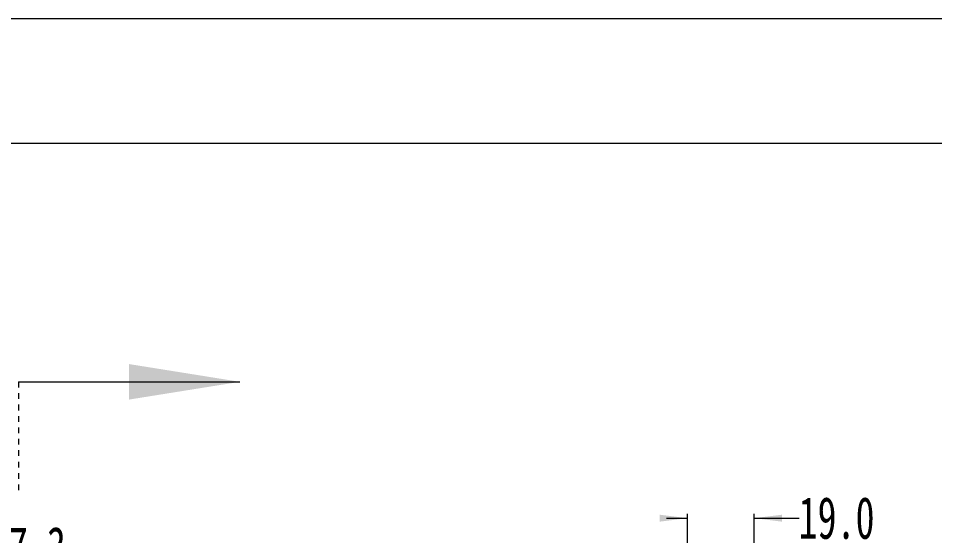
# Model space of a CAD drawing. Header units: millimetres. Extents: x 2884 to 3947, y -242 to 509.
# Drawn here: x 3113.3 to 3375.9, y 361.1 to 509.3 of the extents above; entities that cross this region are included whole.
import ezdxf

# ---------------------------------------------------------------- set-up
doc = ezdxf.new("R2010")
doc.units = ezdxf.units.MM
doc.header["$LTSCALE"] = 16.334999
for name, pattern in [('CENTERX2', [20.32, 12.7, -2.54, 2.54, -2.54]), ('HIDDEN', [0.2, 0.1, -0.1]), ('点画线', [18, 12, -2, 2, -2])]:
    doc.linetypes.add(name, pattern=pattern)
doc.layers.get('0').update_dxf_attribs({"lineweight": 18})
doc.layers.add('中心线层', color=1, linetype='点画线', lineweight=18)
doc.layers.add('尺寸线层', color=3, linetype='Continuous', lineweight=18)
doc.styles.get("Standard").update_dxf_attribs({"font": 'txt', "width": 0.667})
doc.dimstyles.get("Standard").update_dxf_attribs({"dimtxt": 2.5, "dimasz": 3, "dimexe": 1.25, "dimexo": 0.125, "dimtad": 1, "dimdsep": 46, "dimtxsty": 'Standard', "dimblk": '_CAXARROW', "dimcen": 0.09, "dimdle": 6, "dimadec": 0, "dimazin": 0, "dimtfac": 1, "dimtofl": 0, "dimtmove": 0, "dimatfit": 3, "dimfxl": 0, "dimtolj": 1, "dimarcsym": 0})

# ---------------------------------------------------------------- blocks, each defined once
blk = doc.blocks.new('*X50')
at = {"layer": '尺寸线层', "linetype": 'Continuous'}
for points in [[(2999.62, 357.6), (3007.62, 358.6), (3007.62, 356.6)], [(3226.95, 357.6), (3218.95, 358.6), (3218.95, 356.6)]]:
    blk.add_hatch(color=0, dxfattribs=at).paths.add_polyline_path(points, flags=0)
at = {"layer": '尺寸线层', "color": 0, "linetype": 'Continuous'}
for p, q in [((2999.62, 215.67), (2999.62, 358.85)), ((3099.31, 357.6), (2999.62, 357.6)), ((3127.26, 357.6), (3226.95, 357.6)), ((3226.95, 215.67), (3226.95, 358.85))]:
    blk.add_line(p, q, dxfattribs=at)
at = {"layer": '尺寸线层', "color": 0, "linetype": 'CENTERX2', "insert": (3113.29, 357.6), "char_height": 12, "width": 55.8908, "attachment_point": 5}
blk.add_mtext('227.3', dxfattribs=at)
blk = doc.blocks.new('_CAXARROW')
blk.add_hatch(color=0).paths.add_polyline_path([(0, 0), (-1, 0.125), (-1, -0.125)], flags=0)
blk = doc.blocks.new('*X53')
at = {"layer": '尺寸线层', "linetype": 'Continuous'}
for points in [[(3305.08, 366.15), (3297.08, 367.15), (3297.08, 365.15)], [(3324.12, 366.15), (3332.12, 367.15), (3332.12, 365.15)]]:
    blk.add_hatch(color=0, dxfattribs=at).paths.add_polyline_path(points, flags=0)
at = {"layer": '尺寸线层', "color": 0, "linetype": 'Continuous'}
for p, q in [((3299.08, 366.15), (3305.08, 366.15)), ((3305.08, 315.94), (3305.08, 367.4)), ((3324.12, 297.97), (3324.12, 367.4)), ((3324.12, 366.15), (3337.02, 366.15))]:
    blk.add_line(p, q, dxfattribs=at)
at = {"layer": '尺寸线层', "color": 0, "linetype": 'CENTERX2', "insert": (3347.77, 366.15), "char_height": 12, "width": 42.9929, "attachment_point": 5}
blk.add_mtext('19.0', dxfattribs=at)

msp = doc.modelspace()

# ---------------------------------------------------------------- hatches: boundary and pattern name
at = {"linetype": 'Continuous', "lineweight": 18}
msp.add_hatch(color=4, dxfattribs=at).paths.add_polyline_path([(3176.79, 405.2), (3145.04, 410.28), (3145.04, 400.12)], flags=0)

# ---------------------------------------------------------------- linework, layer by layer
at = {"color": 7, "linetype": 'Continuous'}
for p, q in [((2883.8, 509.29), (3946.81, 509.29)), ((2919.59, 473.5), (3911.02, 473.5))]:
    msp.add_line(p, q, dxfattribs=at)
at = {"color": 4, "linetype": 'Continuous', "lineweight": 18}
msp.add_line((3113.29, 405.2), (3176.79, 405.2), dxfattribs=at)
at = {"layer": '中心线层', "color": 4, "linetype": 'HIDDEN', "lineweight": 18}
msp.add_line((3113.29, 405.2), (3113.29, 373.45), dxfattribs=at)

# ---------------------------------------------------------------- dimensions: what is measured, and where the dimension line sits
at = {"layer": '尺寸线层', "linetype": 'CENTERX2'}
for base, p1, p2, picture, middle in [((3324.12, 366.15), (3305.08, 315.82), (3324.12, 297.84), '*X53', (3347.77, 366.15)), ((3226.95, 357.6), (2999.62, 215.54), (3226.95, 215.54), '*X50', (3113.29, 357.6))]:
    dim = msp.add_linear_dim(base=base, p1=p1, p2=p2, dimstyle='Standard', override={"dimtxt": 12, "dimasz": 8, "dimtad": 0, "dimdec": 1, "dimzin": 0, "dimsah": 1, "dimtdec": 4, "dimtfill": 1, "dimtzin": 0}, dxfattribs=at)
    dim.commit()
    dim.dimension.update_dxf_attribs({"geometry": picture, "text_midpoint": middle})

doc.saveas('drawing.dxf')
